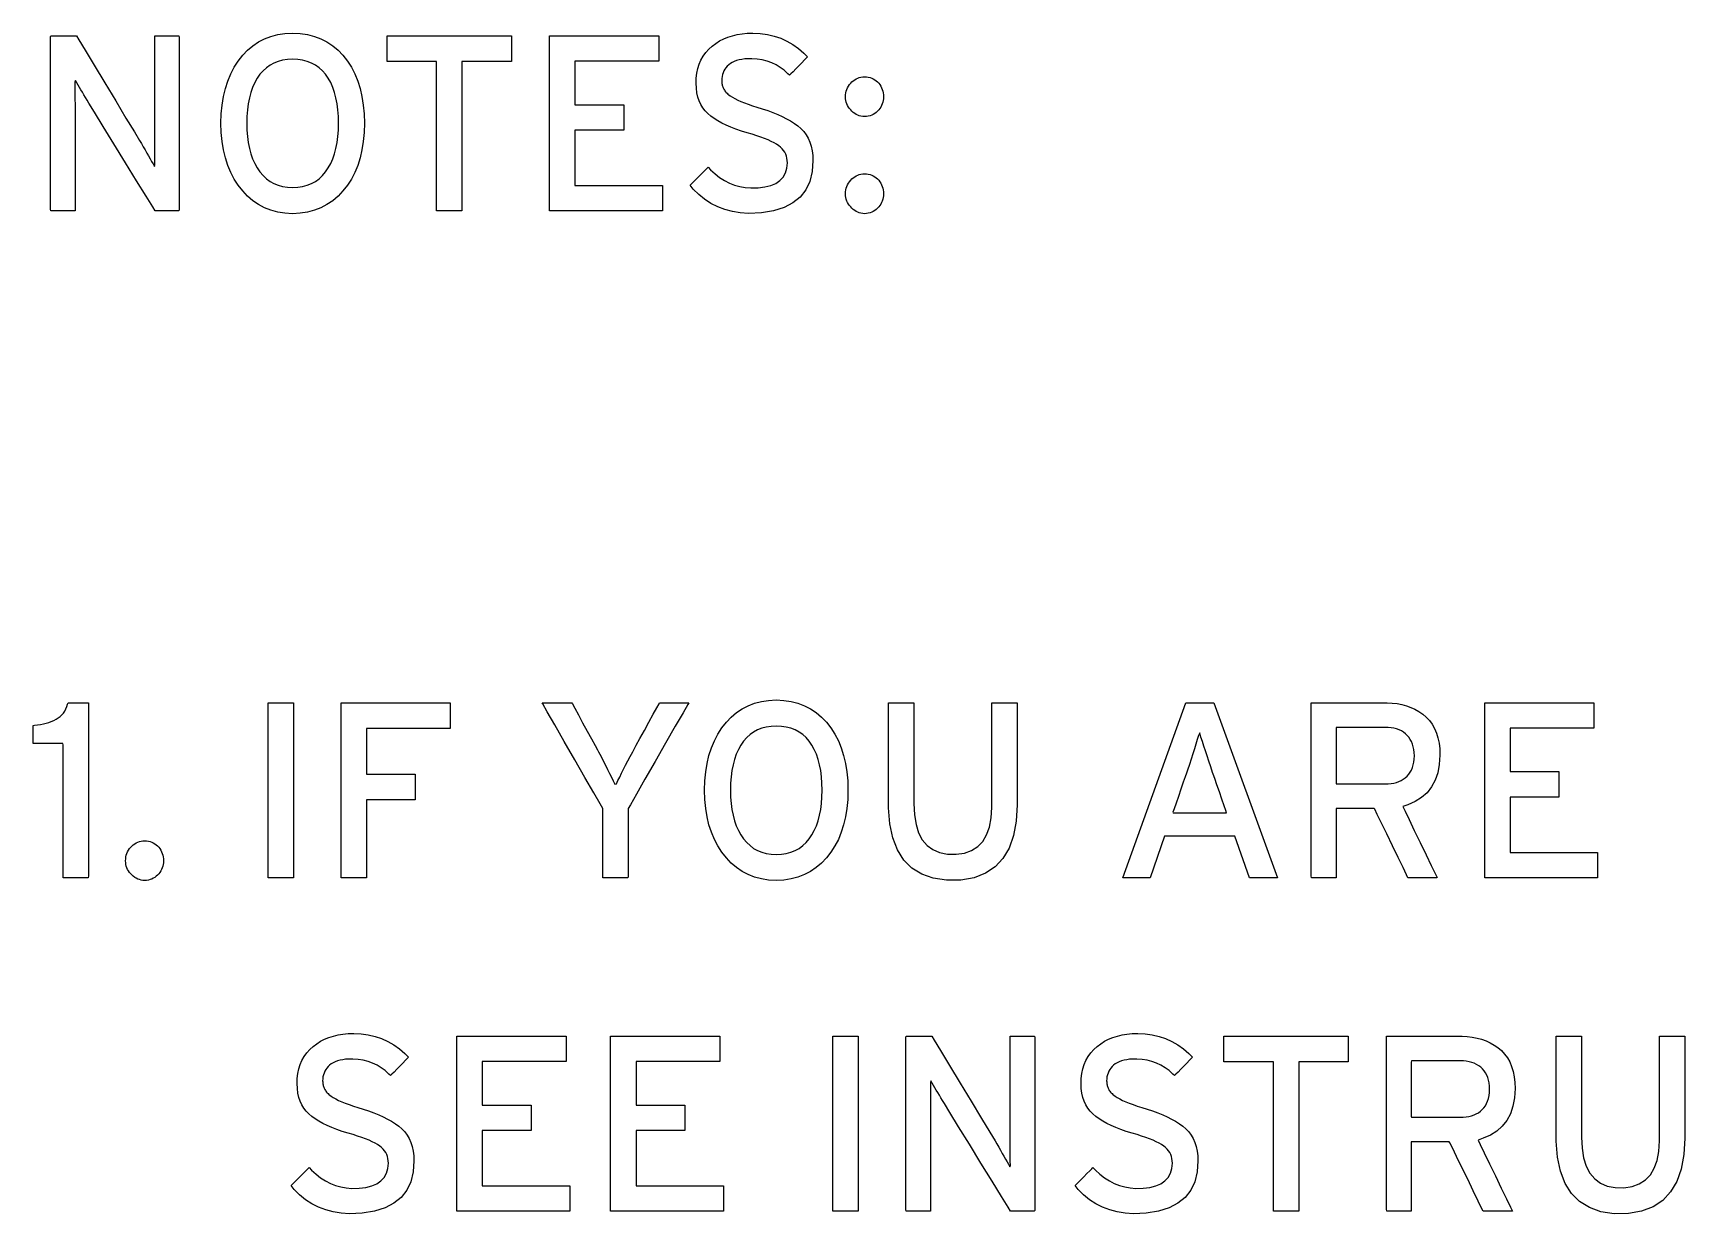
# Model space of a CAD drawing. Extents: x 1 to 47.7, y 0.2 to 33.4.
# Drawn here: x 1.007 to 3.485, y 24.892 to 26.662 of the extents above; entities that cross this region are included whole.
import ezdxf

# ---------------------------------------------------------------- set-up
doc = ezdxf.new("R2010")
doc.units = 0
doc.header["$MEASUREMENT"] = 0
doc.layers.add('6_0____DWG', color=7, linetype='CONTINUOUS')

msp = doc.modelspace()

# ---------------------------------------------------------------- linework, layer by layer
at = {"layer": '6_0____DWG'}
for points in [[(1.1901, 26.3958), (1.1864, 26.4018), (1.1765, 26.4179), (1.1623, 26.4409), (1.1456, 26.468), (1.1283, 26.4962), (1.1121, 26.5225), (1.099, 26.5438), (1.0907, 26.5573), (1.088, 26.5616), (1.0856, 26.5657), (1.0832, 26.5697), (1.0809, 26.5736), (1.0786, 26.5774), (1.0765, 26.581), (1.0744, 26.5845), (1.0724, 26.588), (1.0705, 26.5913), (1.0697, 26.5891), (1.0698, 26.5828), (1.0698, 26.5763), (1.0698, 26.5696), (1.0698, 26.5627), (1.0699, 26.5556), (1.07, 26.5482), (1.07, 26.5407), (1.0701, 26.533), (1.0701, 26.5282), (1.0701, 26.516), (1.0701, 26.4976), (1.0701, 26.4755), (1.0701, 26.4522), (1.0701, 26.4301), (1.0701, 26.4117), (1.0701, 26.3995), (1.0701, 26.3958), (1.0684, 26.3958), (1.0645, 26.3958), (1.0592, 26.3958), (1.053, 26.3958), (1.0467, 26.3958), (1.0409, 26.3958), (1.0363, 26.3958), (1.0336, 26.3958), (1.0332, 26.3977), (1.0332, 26.4147), (1.0332, 26.4456), (1.0332, 26.4857), (1.0332, 26.5303), (1.0332, 26.5744), (1.0332, 26.6135), (1.0332, 26.6428), (1.0332, 26.6574), (1.0339, 26.6582), (1.0371, 26.6582), (1.0421, 26.6582), (1.0483, 26.6582), (1.055, 26.6582), (1.0614, 26.6582), (1.0668, 26.6582), (1.0706, 26.6582), (1.072, 26.6582), (1.0755, 26.6524), (1.0849, 26.6368), (1.0985, 26.6143), (1.1144, 26.588), (1.1309, 26.5606), (1.1463, 26.535), (1.1589, 26.5142), (1.1668, 26.5011), (1.1694, 26.4966), (1.1723, 26.4918), (1.175, 26.4871), (1.1776, 26.4825), (1.1801, 26.4782), (1.1825, 26.474), (1.1847, 26.4699), (1.1869, 26.4661), (1.1889, 26.4624), (1.1897, 26.4645), (1.1896, 26.471), (1.1895, 26.4777), (1.1895, 26.4846), (1.1894, 26.4916), (1.1894, 26.4989), (1.1894, 26.5063), (1.1894, 26.5139), (1.1894, 26.5217), (1.1894, 26.5265), (1.1894, 26.5386), (1.1894, 26.5569), (1.1894, 26.5789), (1.1894, 26.6021), (1.1894, 26.6241), (1.1894, 26.6424), (1.1894, 26.6546), (1.1894, 26.6582), (1.1911, 26.6582), (1.195, 26.6582), (1.2003, 26.6582), (1.2065, 26.6582), (1.2128, 26.6582), (1.2185, 26.6582), (1.2231, 26.6582), (1.2258, 26.6582), (1.2263, 26.6564), (1.2263, 26.6394), (1.2263, 26.6084), (1.2263, 26.5683), (1.2263, 26.5238), (1.2263, 26.4796), (1.2263, 26.4405), (1.2263, 26.4113), (1.2263, 26.3967), (1.2256, 26.3958), (1.2226, 26.3958), (1.2179, 26.3958), (1.2122, 26.3958), (1.206, 26.3958), (1.2, 26.3958), (1.1949, 26.3958), (1.1914, 26.3958)], [(1.5041, 26.5271), (1.5036, 26.5132), (1.5024, 26.4999), (1.5003, 26.4872), (1.4975, 26.4753), (1.494, 26.464), (1.4896, 26.4534), (1.4845, 26.4435), (1.4786, 26.4343), (1.4719, 26.4256), (1.4645, 26.4178), (1.4565, 26.4111), (1.4479, 26.4053), (1.4388, 26.4006), (1.429, 26.3968), (1.4187, 26.3941), (1.4078, 26.3923), (1.3962, 26.3916), (1.3848, 26.3923), (1.374, 26.3941), (1.3638, 26.3968), (1.3541, 26.4006), (1.3451, 26.4053), (1.3367, 26.4111), (1.3288, 26.4178), (1.3216, 26.4256), (1.3149, 26.4343), (1.3088, 26.4435), (1.3036, 26.4534), (1.2991, 26.464), (1.2955, 26.4753), (1.2926, 26.4872), (1.2905, 26.4999), (1.2893, 26.5132), (1.2888, 26.5271), (1.2893, 26.5411), (1.2905, 26.5544), (1.2926, 26.5671), (1.2955, 26.5791), (1.2991, 26.5904), (1.3036, 26.6011), (1.3088, 26.6111), (1.3149, 26.6205), (1.3216, 26.6291), (1.3288, 26.6368), (1.3367, 26.6434), (1.3451, 26.6491), (1.3541, 26.6538), (1.3638, 26.6574), (1.374, 26.6601), (1.3848, 26.6618), (1.3962, 26.6624), (1.4078, 26.6618), (1.4187, 26.6601), (1.429, 26.6574), (1.4388, 26.6538), (1.4479, 26.6491), (1.4565, 26.6434), (1.4645, 26.6368), (1.4719, 26.6291), (1.4786, 26.6205), (1.4845, 26.6111), (1.4896, 26.6011), (1.494, 26.5904), (1.4975, 26.5791), (1.5003, 26.5671), (1.5024, 26.5544), (1.5036, 26.5411)], [(2.177, 26.4712), (2.1759, 26.4546), (2.1724, 26.44), (2.1664, 26.4273), (2.1579, 26.4165), (2.147, 26.4077), (2.1336, 26.4007), (2.1178, 26.3958), (2.0995, 26.3927), (2.0804, 26.3917), (2.0679, 26.3927), (2.056, 26.3947), (2.0447, 26.3978), (2.034, 26.4019), (2.0239, 26.407), (2.0144, 26.4131), (2.0055, 26.4203), (1.9972, 26.4284), (1.9925, 26.4342), (1.9942, 26.4358), (1.9973, 26.4389), (2.0014, 26.443), (2.0059, 26.4475), (2.0105, 26.4521), (2.0146, 26.4562), (2.0178, 26.4593), (2.0195, 26.4611), (2.0234, 26.4574), (2.03, 26.4512), (2.0369, 26.4458), (2.0441, 26.4413), (2.0515, 26.4375), (2.0592, 26.4344), (2.0672, 26.4322), (2.0754, 26.4308), (2.0838, 26.4301), (2.0946, 26.4303), (2.1048, 26.4316), (2.1137, 26.4338), (2.1213, 26.437), (2.1274, 26.4412), (2.1323, 26.4464), (2.1357, 26.4526), (2.1378, 26.4598), (2.1386, 26.468), (2.1384, 26.4715), (2.138, 26.4748), (2.1372, 26.4778), (2.1361, 26.4808), (2.1346, 26.4836), (2.1329, 26.4862), (2.1308, 26.4888), (2.1284, 26.4912), (2.1257, 26.4934), (2.1224, 26.4956), (2.1186, 26.4979), (2.1144, 26.5), (2.1096, 26.5022), (2.1044, 26.5043), (2.0987, 26.5065), (2.0925, 26.5085), (2.0858, 26.5106), (2.0781, 26.5128), (2.0695, 26.5155), (2.0614, 26.5183), (2.0538, 26.5212), (2.0467, 26.5243), (2.0402, 26.5275), (2.0341, 26.5308), (2.0286, 26.5343), (2.0237, 26.5379), (2.0192, 26.5416), (2.0152, 26.5456), (2.0117, 26.5502), (2.0088, 26.5552), (2.0063, 26.5606), (2.0044, 26.5665), (2.0029, 26.5729), (2.002, 26.5798), (2.0016, 26.5871), (2.0018, 26.5948), (2.0026, 26.6022), (2.0041, 26.6091), (2.0062, 26.6157), (2.0088, 26.6219), (2.0121, 26.6278), (2.0161, 26.6332), (2.0206, 26.6383), (2.0257, 26.6429), (2.0312, 26.647), (2.0369, 26.6506), (2.043, 26.6537), (2.0494, 26.6563), (2.0561, 26.6585), (2.0631, 26.6602), (2.0705, 26.6614), (2.0782, 26.6622), (2.0866, 26.6624), (2.0977, 26.6618), (2.1085, 26.6603), (2.1187, 26.6579), (2.1285, 26.6546), (2.1379, 26.6503), (2.1468, 26.6452), (2.1552, 26.6392), (2.1632, 26.6323), (2.1686, 26.6267), (2.1671, 26.6252), (2.1642, 26.6221), (2.1602, 26.618), (2.1557, 26.6134), (2.1512, 26.6087), (2.1471, 26.6044), (2.1438, 26.6011), (2.142, 26.5991), (2.1392, 26.6015), (2.1336, 26.6066), (2.1278, 26.611), (2.1215, 26.6148), (2.115, 26.6179), (2.108, 26.6204), (2.1008, 26.6222), (2.0931, 26.6234), (2.0852, 26.624), (2.0791, 26.6239), (2.0745, 26.6236), (2.0701, 26.623), (2.0661, 26.6222), (2.0623, 26.6212), (2.0589, 26.62), (2.0558, 26.6185), (2.053, 26.6168), (2.0505, 26.6149), (2.0483, 26.6128), (2.0463, 26.6105), (2.0446, 26.6081), (2.0432, 26.6056), (2.0421, 26.6029), (2.0412, 26.6002), (2.0405, 26.5973), (2.0401, 26.5943), (2.04, 26.5913), (2.0401, 26.5897), (2.0402, 26.5883), (2.0403, 26.5869), (2.0405, 26.5855), (2.0408, 26.5842), (2.0412, 26.5829), (2.0416, 26.5817), (2.0421, 26.5805), (2.0426, 26.5793), (2.0433, 26.5781), (2.044, 26.5768), (2.0449, 26.5756), (2.0458, 26.5744), (2.0469, 26.5732), (2.0481, 26.5721), (2.0493, 26.5709), (2.0507, 26.5698), (2.0528, 26.5683), (2.056, 26.5662), (2.0597, 26.5641), (2.064, 26.562), (2.0687, 26.5599), (2.074, 26.5578), (2.0797, 26.5556), (2.086, 26.5535), (2.0928, 26.5513), (2.1008, 26.5488), (2.109, 26.5462), (2.1168, 26.5434), (2.1241, 26.5404), (2.131, 26.5373), (2.1374, 26.534), (2.1435, 26.5306), (2.1491, 26.527), (2.1542, 26.5233), (2.1589, 26.5193), (2.1631, 26.5149), (2.1667, 26.51), (2.1698, 26.5046), (2.1723, 26.4989), (2.1743, 26.4926), (2.1757, 26.4859), (2.1766, 26.4788)], [(1.4653, 26.5271), (1.4651, 26.5374), (1.4643, 26.5472), (1.4631, 26.5565), (1.4614, 26.5652), (1.4593, 26.5733), (1.4566, 26.581), (1.4535, 26.5881), (1.4499, 26.5947), (1.4458, 26.6006), (1.4412, 26.6059), (1.4361, 26.6104), (1.4306, 26.6143), (1.4247, 26.6174), (1.4182, 26.6199), (1.4114, 26.6217), (1.404, 26.6228), (1.3962, 26.6233), (1.3886, 26.6228), (1.3814, 26.6217), (1.3747, 26.6199), (1.3683, 26.6174), (1.3625, 26.6143), (1.357, 26.6104), (1.352, 26.6059), (1.3474, 26.6006), (1.3433, 26.5947), (1.3396, 26.5881), (1.3364, 26.581), (1.3337, 26.5733), (1.3315, 26.5652), (1.3298, 26.5565), (1.3285, 26.5472), (1.3278, 26.5374), (1.3276, 26.5271), (1.3278, 26.5169), (1.3285, 26.5073), (1.3298, 26.4981), (1.3315, 26.4895), (1.3337, 26.4814), (1.3364, 26.4738), (1.3396, 26.4668), (1.3433, 26.4603), (1.3474, 26.4542), (1.352, 26.4487), (1.357, 26.444), (1.3625, 26.4399), (1.3683, 26.4366), (1.3747, 26.4341), (1.3814, 26.4322), (1.3886, 26.4312), (1.3962, 26.4308), (1.404, 26.4312), (1.4114, 26.4322), (1.4182, 26.4341), (1.4247, 26.4366), (1.4306, 26.4399), (1.4361, 26.444), (1.4412, 26.4487), (1.4458, 26.4542), (1.4499, 26.4603), (1.4535, 26.4668), (1.4566, 26.4738), (1.4593, 26.4814), (1.4614, 26.4895), (1.4631, 26.4981), (1.4643, 26.5073), (1.4651, 26.5169)], [(2.283, 26.5669), (2.2828, 26.564), (2.2824, 26.5612), (2.2818, 26.5586), (2.281, 26.5561), (2.28, 26.5537), (2.2787, 26.5514), (2.2773, 26.5492), (2.2756, 26.5472), (2.2738, 26.5452), (2.2718, 26.5433), (2.2697, 26.5417), (2.2674, 26.5403), (2.2651, 26.5392), (2.2626, 26.5383), (2.26, 26.5377), (2.2573, 26.5373), (2.2545, 26.5372), (2.2517, 26.5373), (2.249, 26.5377), (2.2465, 26.5383), (2.2441, 26.5392), (2.2418, 26.5403), (2.2396, 26.5417), (2.2375, 26.5433), (2.2355, 26.5452), (2.2336, 26.5472), (2.2318, 26.5492), (2.2302, 26.5514), (2.2289, 26.5537), (2.2278, 26.5561), (2.227, 26.5586), (2.2264, 26.5612), (2.226, 26.564), (2.2259, 26.5669), (2.226, 26.5698), (2.2264, 26.5726), (2.227, 26.5753), (2.2278, 26.5779), (2.2289, 26.5804), (2.2302, 26.5828), (2.2318, 26.5851), (2.2336, 26.5872), (2.2355, 26.5892), (2.2375, 26.5909), (2.2396, 26.5924), (2.2418, 26.5937), (2.2441, 26.5948), (2.2465, 26.5956), (2.249, 26.5963), (2.2517, 26.5967), (2.2545, 26.5969), (2.2573, 26.5967), (2.26, 26.5963), (2.2626, 26.5956), (2.2651, 26.5948), (2.2674, 26.5937), (2.2697, 26.5924), (2.2718, 26.5909), (2.2738, 26.5892), (2.2756, 26.5872), (2.2773, 26.5851), (2.2787, 26.5828), (2.28, 26.5804), (2.281, 26.5779), (2.2818, 26.5753), (2.2824, 26.5726), (2.2828, 26.5698)], [(2.283, 26.4213), (2.2828, 26.4184), (2.2824, 26.4157), (2.2818, 26.4131), (2.281, 26.4106), (2.28, 26.4082), (2.2787, 26.406), (2.2773, 26.4038), (2.2756, 26.4018), (2.2738, 26.3998), (2.2718, 26.398), (2.2697, 26.3964), (2.2674, 26.3951), (2.2651, 26.3939), (2.2626, 26.393), (2.26, 26.3923), (2.2573, 26.3919), (2.2545, 26.3916), (2.2517, 26.3919), (2.249, 26.3923), (2.2465, 26.393), (2.2441, 26.3939), (2.2418, 26.3951), (2.2396, 26.3964), (2.2375, 26.398), (2.2355, 26.3998), (2.2336, 26.4018), (2.2318, 26.4038), (2.2302, 26.406), (2.2289, 26.4082), (2.2278, 26.4106), (2.227, 26.4131), (2.2264, 26.4157), (2.226, 26.4184), (2.2259, 26.4213), (2.226, 26.4242), (2.2264, 26.4271), (2.227, 26.4298), (2.2278, 26.4324), (2.2289, 26.4349), (2.2302, 26.4373), (2.2318, 26.4395), (2.2336, 26.4417), (2.2355, 26.4436), (2.2375, 26.4454), (2.2396, 26.4469), (2.2418, 26.4481), (2.2441, 26.4492), (2.2465, 26.4501), (2.249, 26.4507), (2.2517, 26.4511), (2.2545, 26.4513), (2.2573, 26.4511), (2.26, 26.4507), (2.2626, 26.4501), (2.2651, 26.4492), (2.2674, 26.4481), (2.2697, 26.4469), (2.2718, 26.4454), (2.2738, 26.4436), (2.2756, 26.4417), (2.2773, 26.4395), (2.2787, 26.4373), (2.28, 26.4349), (2.281, 26.4324), (2.2818, 26.4298), (2.2824, 26.4271), (2.2828, 26.4242)], [(1.052, 25.3958), (1.052, 25.4035), (1.052, 25.424), (1.052, 25.4533), (1.052, 25.4876), (1.052, 25.5228), (1.052, 25.5551), (1.052, 25.5805), (1.052, 25.5951), (1.0516, 25.5971), (1.0483, 25.5971), (1.0426, 25.5971), (1.0354, 25.5971), (1.0275, 25.5971), (1.0198, 25.5971), (1.0133, 25.5971), (1.0087, 25.5971), (1.0069, 25.5971), (1.0069, 25.5981), (1.0069, 25.6009), (1.0069, 25.6048), (1.0069, 25.6094), (1.0069, 25.6142), (1.0069, 25.6185), (1.0069, 25.6219), (1.0069, 25.6239), (1.0093, 25.6244), (1.0138, 25.6249), (1.0182, 25.6256), (1.0225, 25.6265), (1.0266, 25.6275), (1.0305, 25.6287), (1.0343, 25.6302), (1.0379, 25.6317), (1.0414, 25.6335), (1.0445, 25.6354), (1.0475, 25.6376), (1.0501, 25.64), (1.0524, 25.6427), (1.0544, 25.6457), (1.0562, 25.6489), (1.0576, 25.6525), (1.0588, 25.6562), (1.0596, 25.6582), (1.0618, 25.6582), (1.0657, 25.6582), (1.0706, 25.6582), (1.076, 25.6582), (1.0813, 25.6582), (1.0858, 25.6582), (1.0889, 25.6582), (1.0901, 25.6582), (1.0901, 25.6482), (1.0901, 25.6215), (1.0901, 25.5832), (1.0901, 25.5386), (1.0901, 25.4927), (1.0901, 25.4506), (1.0901, 25.4175), (1.0901, 25.3985), (1.0897, 25.3958), (1.0869, 25.3958), (1.0821, 25.3958), (1.076, 25.3958), (1.0694, 25.3958), (1.0629, 25.3958), (1.0574, 25.3958), (1.0535, 25.3958)], [(1.8996, 25.4995), (1.8996, 25.4957), (1.8996, 25.4854), (1.8996, 25.4707), (1.8996, 25.4534), (1.8996, 25.4355), (1.8996, 25.4189), (1.8996, 25.4056), (1.8996, 25.3974), (1.8994, 25.3958), (1.897, 25.3958), (1.8926, 25.3958), (1.8868, 25.3958), (1.8803, 25.3958), (1.8738, 25.3958), (1.868, 25.3958), (1.8638, 25.3958), (1.8616, 25.3958), (1.8615, 25.3979), (1.8615, 25.4066), (1.8615, 25.4204), (1.8615, 25.4372), (1.8615, 25.4551), (1.8615, 25.4723), (1.8615, 25.4867), (1.8615, 25.4964), (1.8615, 25.4997), (1.8575, 25.5066), (1.8481, 25.523), (1.8349, 25.546), (1.8196, 25.5727), (1.8039, 25.6), (1.7895, 25.625), (1.7781, 25.6448), (1.7715, 25.6564), (1.7708, 25.6582), (1.7738, 25.6582), (1.7792, 25.6582), (1.7861, 25.6582), (1.7938, 25.6582), (1.8014, 25.6582), (1.808, 25.6582), (1.8128, 25.6582), (1.815, 25.6582), (1.8161, 25.6564), (1.8196, 25.65), (1.825, 25.6401), (1.8314, 25.6283), (1.8383, 25.6158), (1.8447, 25.6039), (1.8501, 25.5941), (1.8536, 25.5877), (1.8553, 25.5846), (1.859, 25.5776), (1.8624, 25.5709), (1.8658, 25.5645), (1.8689, 25.5583), (1.8719, 25.5523), (1.8747, 25.5467), (1.8773, 25.5412), (1.8798, 25.5361), (1.8821, 25.5364), (1.8844, 25.5415), (1.887, 25.5468), (1.8898, 25.5524), (1.8927, 25.5584), (1.8959, 25.5645), (1.8993, 25.571), (1.9028, 25.5778), (1.9066, 25.5848), (1.9081, 25.5877), (1.9119, 25.5946), (1.9174, 25.6047), (1.924, 25.6167), (1.9309, 25.6293), (1.9374, 25.641), (1.9426, 25.6507), (1.946, 25.6568), (1.9469, 25.6582), (1.9494, 25.6582), (1.9543, 25.6582), (1.9609, 25.6582), (1.9684, 25.6582), (1.9759, 25.6582), (1.9827, 25.6582), (1.9878, 25.6582), (1.9905, 25.6582), (1.9893, 25.6558), (1.9822, 25.6433), (1.9704, 25.6229), (1.9559, 25.5975), (1.9401, 25.5701), (1.9249, 25.5437), (1.912, 25.5211), (1.903, 25.5054)], [(2.2295, 25.5271), (2.2291, 25.5132), (2.2278, 25.4999), (2.2258, 25.4872), (2.223, 25.4753), (2.2194, 25.464), (2.2151, 25.4534), (2.2099, 25.4435), (2.204, 25.4343), (2.1973, 25.4256), (2.1899, 25.4178), (2.182, 25.4111), (2.1734, 25.4053), (2.1642, 25.4006), (2.1545, 25.3968), (2.1441, 25.3941), (2.1332, 25.3923), (2.1217, 25.3916), (2.1103, 25.3923), (2.0995, 25.3941), (2.0892, 25.3968), (2.0796, 25.4006), (2.0706, 25.4053), (2.0621, 25.4111), (2.0543, 25.4178), (2.0471, 25.4256), (2.0404, 25.4343), (2.0343, 25.4435), (2.0291, 25.4534), (2.0246, 25.464), (2.0209, 25.4753), (2.0181, 25.4872), (2.016, 25.4999), (2.0147, 25.5132), (2.0142, 25.5271), (2.0147, 25.5411), (2.016, 25.5544), (2.0181, 25.5671), (2.0209, 25.5791), (2.0246, 25.5904), (2.0291, 25.6011), (2.0343, 25.6111), (2.0404, 25.6205), (2.0471, 25.6291), (2.0543, 25.6368), (2.0621, 25.6434), (2.0706, 25.6491), (2.0796, 25.6538), (2.0892, 25.6574), (2.0995, 25.6601), (2.1103, 25.6618), (2.1217, 25.6624), (2.1332, 25.6618), (2.1441, 25.6601), (2.1545, 25.6574), (2.1642, 25.6538), (2.1734, 25.6491), (2.182, 25.6434), (2.1899, 25.6368), (2.1973, 25.6291), (2.204, 25.6205), (2.2099, 25.6111), (2.2151, 25.6011), (2.2194, 25.5904), (2.223, 25.5791), (2.2258, 25.5671), (2.2278, 25.5544), (2.2291, 25.5411)], [(2.4835, 25.5052), (2.482, 25.4806), (2.4779, 25.459), (2.4712, 25.4404), (2.4619, 25.4248), (2.4501, 25.4121), (2.4356, 25.4025), (2.4186, 25.3959), (2.3989, 25.3923), (2.3772, 25.392), (2.3574, 25.3951), (2.3401, 25.4012), (2.3254, 25.4103), (2.3133, 25.4224), (2.3038, 25.4375), (2.2967, 25.4556), (2.2923, 25.4767), (2.2904, 25.5009), (2.2904, 25.5098), (2.2904, 25.5233), (2.2904, 25.5439), (2.2904, 25.5689), (2.2904, 25.5954), (2.2904, 25.6203), (2.2904, 25.641), (2.2904, 25.6545), (2.2904, 25.6582), (2.2924, 25.6582), (2.2966, 25.6582), (2.3022, 25.6582), (2.3087, 25.6582), (2.3153, 25.6582), (2.3212, 25.6582), (2.3257, 25.6582), (2.3282, 25.6582), (2.3284, 25.6561), (2.3284, 25.6445), (2.3284, 25.6251), (2.3284, 25.6009), (2.3284, 25.5747), (2.3284, 25.5494), (2.3284, 25.5278), (2.3284, 25.5127), (2.3284, 25.507), (2.3292, 25.4904), (2.3316, 25.4759), (2.3355, 25.4634), (2.341, 25.4529), (2.3481, 25.4444), (2.3567, 25.438), (2.3669, 25.4336), (2.3787, 25.4312), (2.392, 25.431), (2.4043, 25.4329), (2.415, 25.4367), (2.4241, 25.4426), (2.4316, 25.4503), (2.4375, 25.4601), (2.4417, 25.4718), (2.4444, 25.4855), (2.4454, 25.5011), (2.4455, 25.5082), (2.4455, 25.5219), (2.4455, 25.5427), (2.4455, 25.568), (2.4455, 25.5947), (2.4455, 25.6199), (2.4455, 25.6408), (2.4455, 25.6545), (2.4455, 25.6582), (2.4475, 25.6582), (2.4517, 25.6582), (2.4573, 25.6582), (2.4638, 25.6582), (2.4704, 25.6582), (2.4763, 25.6582), (2.4808, 25.6582), (2.4833, 25.6582), (2.4835, 25.6561), (2.4835, 25.6443), (2.4835, 25.6247), (2.4835, 25.6002), (2.4835, 25.5737), (2.4835, 25.5481), (2.4835, 25.5262), (2.4835, 25.5109)], [(3.1176, 25.5798), (3.1166, 25.5658), (3.1142, 25.5532), (3.1104, 25.542), (3.1051, 25.532), (3.0983, 25.5234), (3.0901, 25.516), (3.0805, 25.51), (3.0694, 25.5054), (3.0619, 25.5025), (3.0651, 25.4959), (3.0712, 25.4834), (3.0791, 25.4669), (3.088, 25.4486), (3.0968, 25.4304), (3.1046, 25.4142), (3.1105, 25.4021), (3.1134, 25.3961), (3.1126, 25.3958), (3.109, 25.3958), (3.1031, 25.3958), (3.096, 25.3958), (3.0884, 25.3958), (3.0812, 25.3958), (3.0751, 25.3958), (3.0709, 25.3958), (3.0695, 25.3959), (3.0674, 25.4004), (3.0621, 25.4111), (3.0548, 25.4262), (3.0464, 25.4437), (3.0377, 25.4615), (3.0298, 25.4779), (3.0235, 25.4909), (3.0198, 25.4985), (3.0188, 25.4997), (3.0149, 25.4997), (3.0079, 25.4997), (2.999, 25.4997), (2.9891, 25.4997), (2.9794, 25.4997), (2.9709, 25.4997), (2.9647, 25.4997), (2.9618, 25.4997), (2.9618, 25.4971), (2.9618, 25.4878), (2.9618, 25.4737), (2.9618, 25.4567), (2.9618, 25.4388), (2.9618, 25.4218), (2.9618, 25.4077), (2.9618, 25.3985), (2.9617, 25.3958), (2.9599, 25.3958), (2.9558, 25.3958), (2.9503, 25.3958), (2.944, 25.3958), (2.9376, 25.3958), (2.9318, 25.3958), (2.9273, 25.3958), (2.9248, 25.3958), (2.9245, 25.3988), (2.9245, 25.418), (2.9245, 25.4508), (2.9245, 25.4922), (2.9245, 25.5374), (2.9245, 25.5815), (2.9245, 25.6195), (2.9245, 25.6467), (2.9245, 25.6581), (2.9279, 25.6582), (2.9384, 25.6582), (2.9539, 25.6582), (2.9723, 25.6582), (2.9916, 25.6582), (3.0096, 25.6582), (3.0243, 25.6582), (3.0337, 25.6582), (3.0381, 25.6582), (3.0458, 25.6578), (3.0533, 25.6569), (3.0605, 25.6555), (3.0673, 25.6536), (3.0739, 25.6513), (3.0801, 25.6484), (3.0861, 25.645), (3.0917, 25.6411), (3.097, 25.6366), (3.1018, 25.6315), (3.1059, 25.6259), (3.1094, 25.6196), (3.1123, 25.6128), (3.1145, 25.6054), (3.1162, 25.5975), (3.1172, 25.5889)], [(2.1908, 25.5271), (2.1905, 25.5374), (2.1898, 25.5472), (2.1886, 25.5565), (2.1869, 25.5652), (2.1847, 25.5733), (2.1821, 25.581), (2.179, 25.5881), (2.1753, 25.5947), (2.1712, 25.6006), (2.1666, 25.6059), (2.1616, 25.6104), (2.1561, 25.6143), (2.1501, 25.6174), (2.1437, 25.6199), (2.1368, 25.6217), (2.1295, 25.6228), (2.1217, 25.6233), (2.1141, 25.6228), (2.1069, 25.6217), (2.1001, 25.6199), (2.0938, 25.6174), (2.0879, 25.6143), (2.0825, 25.6104), (2.0775, 25.6059), (2.0729, 25.6006), (2.0687, 25.5947), (2.0651, 25.5881), (2.0619, 25.581), (2.0592, 25.5733), (2.057, 25.5652), (2.0552, 25.5565), (2.054, 25.5472), (2.0533, 25.5374), (2.053, 25.5271), (2.0533, 25.5169), (2.054, 25.5073), (2.0552, 25.4981), (2.057, 25.4895), (2.0592, 25.4814), (2.0619, 25.4738), (2.0651, 25.4668), (2.0687, 25.4603), (2.0729, 25.4542), (2.0775, 25.4487), (2.0825, 25.444), (2.0879, 25.4399), (2.0938, 25.4366), (2.1001, 25.4341), (2.1069, 25.4322), (2.1141, 25.4312), (2.1217, 25.4308), (2.1295, 25.4312), (2.1368, 25.4322), (2.1437, 25.4341), (2.1501, 25.4366), (2.1561, 25.4399), (2.1616, 25.444), (2.1666, 25.4487), (2.1712, 25.4542), (2.1753, 25.4603), (2.179, 25.4668), (2.1821, 25.4738), (2.1847, 25.4814), (2.1869, 25.4895), (2.1886, 25.4981), (2.1898, 25.5073), (2.1905, 25.5169)], [(2.7765, 25.5537), (2.7736, 25.5623), (2.7708, 25.5706), (2.7681, 25.5785), (2.7657, 25.5861), (2.7633, 25.5933), (2.7611, 25.6002), (2.759, 25.6067), (2.7571, 25.6129), (2.7553, 25.6093), (2.7535, 25.603), (2.7514, 25.5962), (2.7492, 25.5891), (2.7468, 25.5816), (2.7443, 25.5738), (2.7416, 25.5655), (2.7387, 25.5569), (2.7372, 25.5524), (2.7354, 25.5473), (2.7325, 25.539), (2.729, 25.5287), (2.7252, 25.5178), (2.7216, 25.5075), (2.7187, 25.4992), (2.7169, 25.4941), (2.7172, 25.4932), (2.7229, 25.4932), (2.7334, 25.4932), (2.7468, 25.4932), (2.7615, 25.4932), (2.7757, 25.4932), (2.7876, 25.4932), (2.7954, 25.4932), (2.7975, 25.4933), (2.7963, 25.4967), (2.7938, 25.5039), (2.7904, 25.5137), (2.7866, 25.5246), (2.7829, 25.5353), (2.7796, 25.5446), (2.7774, 25.5512)], [(3.0792, 25.5787), (3.0789, 25.5835), (3.0784, 25.5881), (3.0775, 25.5923), (3.0764, 25.5963), (3.0749, 25.6), (3.0731, 25.6033), (3.071, 25.6064), (3.0686, 25.6091), (3.0659, 25.6117), (3.0629, 25.614), (3.0596, 25.6159), (3.0562, 25.6176), (3.0525, 25.6189), (3.0485, 25.62), (3.0443, 25.6207), (3.0399, 25.6211), (3.0358, 25.6213), (3.0322, 25.6213), (3.024, 25.6213), (3.0127, 25.6213), (2.9998, 25.6213), (2.9868, 25.6213), (2.9752, 25.6213), (2.9664, 25.6213), (2.962, 25.6213), (2.9618, 25.6195), (2.9618, 25.6122), (2.9618, 25.6006), (2.9618, 25.5864), (2.9618, 25.5714), (2.9618, 25.5573), (2.9618, 25.5457), (2.9618, 25.5383), (2.962, 25.5366), (2.9664, 25.5366), (2.9752, 25.5366), (2.9868, 25.5366), (2.9998, 25.5366), (3.0127, 25.5366), (3.024, 25.5366), (3.0322, 25.5366), (3.0358, 25.5366), (3.0398, 25.5367), (3.0442, 25.5371), (3.0483, 25.5378), (3.0522, 25.5388), (3.0559, 25.5401), (3.0593, 25.5417), (3.0625, 25.5435), (3.0655, 25.5457), (3.0683, 25.5482), (3.0708, 25.5509), (3.0729, 25.5539), (3.0748, 25.5573), (3.0763, 25.5609), (3.0775, 25.5649), (3.0784, 25.5692), (3.0789, 25.5738)], [(1.2029, 25.4213), (1.2027, 25.4184), (1.2023, 25.4157), (1.2017, 25.4131), (1.2009, 25.4106), (1.1998, 25.4082), (1.1986, 25.406), (1.1971, 25.4038), (1.1955, 25.4018), (1.1936, 25.3998), (1.1916, 25.398), (1.1895, 25.3964), (1.1873, 25.3951), (1.1849, 25.3939), (1.1825, 25.393), (1.1799, 25.3923), (1.1772, 25.3919), (1.1743, 25.3916), (1.1716, 25.3919), (1.1689, 25.3923), (1.1664, 25.393), (1.1639, 25.3939), (1.1616, 25.3951), (1.1594, 25.3964), (1.1573, 25.398), (1.1554, 25.3998), (1.1534, 25.4018), (1.1516, 25.4038), (1.1501, 25.406), (1.1488, 25.4082), (1.1477, 25.4106), (1.1468, 25.4131), (1.1462, 25.4157), (1.1459, 25.4184), (1.1458, 25.4213), (1.1459, 25.4242), (1.1462, 25.4271), (1.1468, 25.4298), (1.1477, 25.4324), (1.1488, 25.4349), (1.1501, 25.4373), (1.1516, 25.4395), (1.1534, 25.4417), (1.1554, 25.4436), (1.1573, 25.4454), (1.1594, 25.4469), (1.1616, 25.4481), (1.1639, 25.4492), (1.1664, 25.4501), (1.1689, 25.4507), (1.1716, 25.4511), (1.1743, 25.4513), (1.1772, 25.4511), (1.1799, 25.4507), (1.1825, 25.4501), (1.1849, 25.4492), (1.1873, 25.4481), (1.1895, 25.4469), (1.1916, 25.4454), (1.1936, 25.4436), (1.1955, 25.4417), (1.1971, 25.4395), (1.1986, 25.4373), (1.1998, 25.4349), (1.2009, 25.4324), (1.2017, 25.4298), (1.2023, 25.4271), (1.2027, 25.4242)], [(1.5784, 24.9712), (1.5773, 24.9546), (1.5738, 24.94), (1.5678, 24.9273), (1.5594, 24.9165), (1.5484, 24.9077), (1.5351, 24.9007), (1.5192, 24.8958), (1.5009, 24.8927), (1.4818, 24.8917), (1.4693, 24.8927), (1.4574, 24.8947), (1.4461, 24.8978), (1.4354, 24.9019), (1.4253, 24.907), (1.4158, 24.9131), (1.4069, 24.9203), (1.3987, 24.9284), (1.394, 24.9342), (1.3956, 24.9358), (1.3987, 24.9389), (1.4028, 24.943), (1.4074, 24.9475), (1.412, 24.9521), (1.4161, 24.9562), (1.4192, 24.9593), (1.421, 24.9611), (1.4248, 24.9574), (1.4315, 24.9512), (1.4384, 24.9458), (1.4455, 24.9413), (1.453, 24.9375), (1.4606, 24.9344), (1.4686, 24.9322), (1.4768, 24.9308), (1.4853, 24.9301), (1.496, 24.9303), (1.5063, 24.9316), (1.5152, 24.9338), (1.5227, 24.937), (1.5289, 24.9412), (1.5337, 24.9464), (1.5372, 24.9526), (1.5393, 24.9598), (1.54, 24.968), (1.5399, 24.9715), (1.5394, 24.9748), (1.5386, 24.9778), (1.5375, 24.9808), (1.5361, 24.9836), (1.5343, 24.9862), (1.5323, 24.9888), (1.5299, 24.9912), (1.5271, 24.9934), (1.5239, 24.9956), (1.5201, 24.9979), (1.5158, 25), (1.5111, 25.0022), (1.5058, 25.0043), (1.5001, 25.0065), (1.4939, 25.0085), (1.4872, 25.0106), (1.4795, 25.0128), (1.4709, 25.0155), (1.4628, 25.0183), (1.4552, 25.0212), (1.4481, 25.0243), (1.4416, 25.0275), (1.4356, 25.0308), (1.4301, 25.0343), (1.4251, 25.0379), (1.4206, 25.0416), (1.4166, 25.0456), (1.4131, 25.0502), (1.4102, 25.0552), (1.4077, 25.0606), (1.4058, 25.0665), (1.4044, 25.0729), (1.4035, 25.0798), (1.4031, 25.0871), (1.4032, 25.0948), (1.4041, 25.1022), (1.4055, 25.1091), (1.4076, 25.1157), (1.4103, 25.1219), (1.4136, 25.1278), (1.4175, 25.1332), (1.422, 25.1383), (1.4272, 25.1429), (1.4326, 25.147), (1.4383, 25.1506), (1.4444, 25.1537), (1.4508, 25.1563), (1.4575, 25.1585), (1.4646, 25.1602), (1.4719, 25.1614), (1.4797, 25.1622), (1.488, 25.1624), (1.4992, 25.1618), (1.5099, 25.1603), (1.5201, 25.1579), (1.5299, 25.1546), (1.5393, 25.1503), (1.5482, 25.1452), (1.5567, 25.1392), (1.5647, 25.1323), (1.57, 25.1267), (1.5685, 25.1252), (1.5656, 25.1221), (1.5616, 25.118), (1.5572, 25.1134), (1.5526, 25.1087), (1.5485, 25.1044), (1.5453, 25.1011), (1.5434, 25.0991), (1.5406, 25.1015), (1.5351, 25.1066), (1.5292, 25.111), (1.523, 25.1148), (1.5164, 25.1179), (1.5095, 25.1204), (1.5022, 25.1222), (1.4946, 25.1234), (1.4866, 25.124), (1.4806, 25.1239), (1.4759, 25.1236), (1.4715, 25.123), (1.4675, 25.1222), (1.4637, 25.1212), (1.4603, 25.12), (1.4572, 25.1185), (1.4544, 25.1168), (1.4519, 25.1149), (1.4497, 25.1128), (1.4477, 25.1105), (1.4461, 25.1081), (1.4446, 25.1056), (1.4435, 25.1029), (1.4426, 25.1002), (1.4419, 25.0973), (1.4416, 25.0943), (1.4414, 25.0913), (1.4415, 25.0897), (1.4416, 25.0883), (1.4417, 25.0869), (1.442, 25.0855), (1.4423, 25.0842), (1.4426, 25.0829), (1.443, 25.0817), (1.4435, 25.0805), (1.4441, 25.0793), (1.4447, 25.0781), (1.4455, 25.0768), (1.4463, 25.0756), (1.4473, 25.0744), (1.4483, 25.0732), (1.4495, 25.0721), (1.4508, 25.0709), (1.4521, 25.0698), (1.4542, 25.0683), (1.4574, 25.0662), (1.4611, 25.0641), (1.4654, 25.062), (1.4701, 25.0599), (1.4754, 25.0578), (1.4812, 25.0556), (1.4875, 25.0535), (1.4943, 25.0513), (1.5023, 25.0488), (1.5104, 25.0462), (1.5182, 25.0434), (1.5255, 25.0404), (1.5324, 25.0373), (1.5389, 25.034), (1.5449, 25.0306), (1.5505, 25.027), (1.5557, 25.0233), (1.5604, 25.0193), (1.5645, 25.0149), (1.5681, 25.01), (1.5712, 25.0046), (1.5737, 24.9989), (1.5757, 24.9926), (1.5772, 24.9859), (1.5781, 24.9788)], [(2.4734, 24.8958), (2.4697, 24.9018), (2.4599, 24.9179), (2.4457, 24.9409), (2.429, 24.968), (2.4117, 24.9962), (2.3955, 25.0225), (2.3824, 25.0438), (2.3741, 25.0573), (2.3714, 25.0616), (2.3689, 25.0657), (2.3666, 25.0697), (2.3643, 25.0736), (2.362, 25.0774), (2.3599, 25.081), (2.3578, 25.0845), (2.3558, 25.088), (2.3539, 25.0913), (2.3531, 25.0891), (2.3531, 25.0828), (2.3532, 25.0763), (2.3532, 25.0696), (2.3532, 25.0627), (2.3533, 25.0556), (2.3533, 25.0482), (2.3534, 25.0407), (2.3535, 25.033), (2.3535, 25.0282), (2.3535, 25.016), (2.3535, 24.9976), (2.3535, 24.9755), (2.3535, 24.9522), (2.3535, 24.9301), (2.3535, 24.9117), (2.3535, 24.8995), (2.3535, 24.8958), (2.3518, 24.8958), (2.3479, 24.8958), (2.3425, 24.8958), (2.3364, 24.8958), (2.3301, 24.8958), (2.3243, 24.8958), (2.3197, 24.8958), (2.317, 24.8958), (2.3165, 24.8977), (2.3165, 24.9147), (2.3165, 24.9456), (2.3165, 24.9857), (2.3165, 25.0303), (2.3165, 25.0744), (2.3165, 25.1135), (2.3165, 25.1428), (2.3165, 25.1574), (2.3173, 25.1582), (2.3205, 25.1582), (2.3255, 25.1582), (2.3317, 25.1582), (2.3383, 25.1582), (2.3447, 25.1582), (2.3502, 25.1582), (2.354, 25.1582), (2.3554, 25.1582), (2.3589, 25.1524), (2.3683, 25.1368), (2.3818, 25.1143), (2.3978, 25.088), (2.4143, 25.0606), (2.4297, 25.035), (2.4422, 25.0142), (2.4502, 25.0011), (2.4528, 24.9966), (2.4557, 24.9918), (2.4584, 24.9871), (2.461, 24.9825), (2.4635, 24.9782), (2.4659, 24.974), (2.4681, 24.9699), (2.4702, 24.9661), (2.4723, 24.9624), (2.4731, 24.9645), (2.473, 24.971), (2.4729, 24.9777), (2.4729, 24.9846), (2.4728, 24.9916), (2.4728, 24.9989), (2.4728, 25.0063), (2.4727, 25.0139), (2.4727, 25.0217), (2.4727, 25.0265), (2.4727, 25.0386), (2.4727, 25.0569), (2.4727, 25.0789), (2.4727, 25.1021), (2.4727, 25.1241), (2.4727, 25.1424), (2.4727, 25.1546), (2.4728, 25.1582), (2.4745, 25.1582), (2.4783, 25.1582), (2.4837, 25.1582), (2.4898, 25.1582), (2.4962, 25.1582), (2.5019, 25.1582), (2.5065, 25.1582), (2.5092, 25.1582), (2.5097, 25.1564), (2.5097, 25.1394), (2.5097, 25.1084), (2.5097, 25.0683), (2.5097, 25.0238), (2.5097, 24.9796), (2.5097, 24.9405), (2.5097, 24.9113), (2.5097, 24.8967), (2.509, 24.8958), (2.506, 24.8958), (2.5013, 24.8958), (2.4955, 24.8958), (2.4893, 24.8958), (2.4834, 24.8958), (2.4783, 24.8958), (2.4748, 24.8958)], [(2.7545, 24.9712), (2.7534, 24.9546), (2.7499, 24.94), (2.7439, 24.9273), (2.7354, 24.9165), (2.7245, 24.9077), (2.7111, 24.9007), (2.6953, 24.8958), (2.677, 24.8927), (2.6579, 24.8917), (2.6454, 24.8927), (2.6335, 24.8947), (2.6222, 24.8978), (2.6115, 24.9019), (2.6014, 24.907), (2.5919, 24.9131), (2.583, 24.9203), (2.5747, 24.9284), (2.5701, 24.9342), (2.5717, 24.9358), (2.5748, 24.9389), (2.5789, 24.943), (2.5835, 24.9475), (2.588, 24.9521), (2.5921, 24.9562), (2.5953, 24.9593), (2.597, 24.9611), (2.6009, 24.9574), (2.6075, 24.9512), (2.6145, 24.9458), (2.6216, 24.9413), (2.629, 24.9375), (2.6367, 24.9344), (2.6447, 24.9322), (2.6529, 24.9308), (2.6613, 24.9301), (2.6721, 24.9303), (2.6824, 24.9316), (2.6913, 24.9338), (2.6988, 24.937), (2.705, 24.9412), (2.7098, 24.9464), (2.7132, 24.9526), (2.7153, 24.9598), (2.7161, 24.968), (2.7159, 24.9715), (2.7155, 24.9748), (2.7147, 24.9778), (2.7136, 24.9808), (2.7122, 24.9836), (2.7104, 24.9862), (2.7083, 24.9888), (2.706, 24.9912), (2.7032, 24.9934), (2.6999, 24.9956), (2.6962, 24.9979), (2.6919, 25), (2.6872, 25.0022), (2.6819, 25.0043), (2.6762, 25.0065), (2.67, 25.0085), (2.6633, 25.0106), (2.6556, 25.0128), (2.647, 25.0155), (2.6389, 25.0183), (2.6313, 25.0212), (2.6242, 25.0243), (2.6177, 25.0275), (2.6117, 25.0308), (2.6062, 25.0343), (2.6012, 25.0379), (2.5967, 25.0416), (2.5927, 25.0456), (2.5892, 25.0502), (2.5863, 25.0552), (2.5838, 25.0606), (2.5819, 25.0665), (2.5805, 25.0729), (2.5795, 25.0798), (2.5791, 25.0871), (2.5793, 25.0948), (2.5802, 25.1022), (2.5816, 25.1091), (2.5837, 25.1157), (2.5864, 25.1219), (2.5897, 25.1278), (2.5936, 25.1332), (2.5981, 25.1383), (2.6032, 25.1429), (2.6087, 25.147), (2.6144, 25.1506), (2.6205, 25.1537), (2.6269, 25.1563), (2.6336, 25.1585), (2.6407, 25.1602), (2.648, 25.1614), (2.6557, 25.1622), (2.6641, 25.1624), (2.6753, 25.1618), (2.686, 25.1603), (2.6962, 25.1579), (2.706, 25.1546), (2.7154, 25.1503), (2.7243, 25.1452), (2.7327, 25.1392), (2.7407, 25.1323), (2.7461, 25.1267), (2.7446, 25.1252), (2.7417, 25.1221), (2.7377, 25.118), (2.7332, 25.1134), (2.7287, 25.1087), (2.7246, 25.1044), (2.7214, 25.1011), (2.7195, 25.0991), (2.7167, 25.1015), (2.7112, 25.1066), (2.7053, 25.111), (2.699, 25.1148), (2.6925, 25.1179), (2.6855, 25.1204), (2.6783, 25.1222), (2.6706, 25.1234), (2.6627, 25.124), (2.6567, 25.1239), (2.652, 25.1236), (2.6476, 25.123), (2.6436, 25.1222), (2.6398, 25.1212), (2.6364, 25.12), (2.6333, 25.1185), (2.6305, 25.1168), (2.628, 25.1149), (2.6258, 25.1128), (2.6238, 25.1105), (2.6222, 25.1081), (2.6207, 25.1056), (2.6196, 25.1029), (2.6187, 25.1002), (2.618, 25.0973), (2.6177, 25.0943), (2.6175, 25.0913), (2.6176, 25.0897), (2.6177, 25.0883), (2.6178, 25.0869), (2.6181, 25.0855), (2.6183, 25.0842), (2.6187, 25.0829), (2.6191, 25.0817), (2.6196, 25.0805), (2.6202, 25.0793), (2.6208, 25.0781), (2.6215, 25.0768), (2.6224, 25.0756), (2.6234, 25.0744), (2.6244, 25.0732), (2.6256, 25.0721), (2.6269, 25.0709), (2.6282, 25.0698), (2.6303, 25.0683), (2.6335, 25.0662), (2.6372, 25.0641), (2.6415, 25.062), (2.6462, 25.0599), (2.6515, 25.0578), (2.6573, 25.0556), (2.6635, 25.0535), (2.6703, 25.0513), (2.6783, 25.0488), (2.6865, 25.0462), (2.6943, 25.0434), (2.7016, 25.0404), (2.7085, 25.0373), (2.7149, 25.034), (2.721, 25.0306), (2.7266, 25.027), (2.7317, 25.0233), (2.7364, 25.0193), (2.7406, 25.0149), (2.7442, 25.01), (2.7473, 25.0046), (2.7498, 24.9989), (2.7518, 24.9926), (2.7532, 24.9859), (2.7541, 24.9788)], [(3.2304, 25.0798), (3.2294, 25.0658), (3.227, 25.0532), (3.2232, 25.042), (3.2179, 25.032), (3.2111, 25.0234), (3.2029, 25.016), (3.1933, 25.01), (3.1822, 25.0054), (3.1747, 25.0025), (3.1779, 24.9959), (3.1839, 24.9834), (3.1919, 24.9669), (3.2008, 24.9486), (3.2096, 24.9304), (3.2174, 24.9142), (3.2233, 24.9021), (3.2262, 24.8961), (3.2254, 24.8958), (3.2217, 24.8958), (3.2159, 24.8958), (3.2088, 24.8958), (3.2012, 24.8958), (3.194, 24.8958), (3.1878, 24.8958), (3.1837, 24.8958), (3.1823, 24.8959), (3.1801, 24.9004), (3.1749, 24.9111), (3.1676, 24.9262), (3.1592, 24.9437), (3.1505, 24.9615), (3.1425, 24.9779), (3.1363, 24.9909), (3.1326, 24.9985), (3.1315, 24.9997), (3.1277, 24.9997), (3.1207, 24.9997), (3.1118, 24.9997), (3.1019, 24.9997), (3.0922, 24.9997), (3.0837, 24.9997), (3.0775, 24.9997), (3.0746, 24.9997), (3.0746, 24.9971), (3.0746, 24.9878), (3.0746, 24.9737), (3.0746, 24.9567), (3.0746, 24.9388), (3.0746, 24.9218), (3.0746, 24.9077), (3.0746, 24.8985), (3.0745, 24.8958), (3.0727, 24.8958), (3.0686, 24.8958), (3.0631, 24.8958), (3.0568, 24.8958), (3.0504, 24.8958), (3.0446, 24.8958), (3.0401, 24.8958), (3.0376, 24.8958), (3.0373, 24.8988), (3.0373, 24.918), (3.0373, 24.9508), (3.0373, 24.9922), (3.0373, 25.0374), (3.0373, 25.0815), (3.0373, 25.1195), (3.0373, 25.1467), (3.0373, 25.1581), (3.0407, 25.1582), (3.0512, 25.1582), (3.0667, 25.1582), (3.0851, 25.1582), (3.1043, 25.1582), (3.1224, 25.1582), (3.1371, 25.1582), (3.1465, 25.1582), (3.1509, 25.1582), (3.1586, 25.1578), (3.1661, 25.1569), (3.1733, 25.1555), (3.1801, 25.1536), (3.1867, 25.1513), (3.1929, 25.1484), (3.1989, 25.145), (3.2045, 25.1411), (3.2098, 25.1366), (3.2146, 25.1315), (3.2187, 25.1259), (3.2222, 25.1196), (3.2251, 25.1128), (3.2273, 25.1054), (3.229, 25.0975), (3.23, 25.0889)], [(3.4851, 25.0052), (3.4836, 24.9806), (3.4795, 24.959), (3.4728, 24.9404), (3.4635, 24.9248), (3.4517, 24.9121), (3.4372, 24.9025), (3.4201, 24.8959), (3.4005, 24.8923), (3.3788, 24.892), (3.359, 24.8951), (3.3417, 24.9012), (3.327, 24.9103), (3.3149, 24.9224), (3.3053, 24.9375), (3.2983, 24.9556), (3.2939, 24.9767), (3.292, 25.0009), (3.292, 25.0098), (3.292, 25.0233), (3.292, 25.0439), (3.292, 25.0689), (3.292, 25.0954), (3.292, 25.1203), (3.292, 25.141), (3.292, 25.1545), (3.292, 25.1582), (3.294, 25.1582), (3.2981, 25.1582), (3.3038, 25.1582), (3.3103, 25.1582), (3.3169, 25.1582), (3.3228, 25.1582), (3.3273, 25.1582), (3.3298, 25.1582), (3.33, 25.1561), (3.33, 25.1445), (3.33, 25.1251), (3.33, 25.1009), (3.33, 25.0747), (3.33, 25.0494), (3.33, 25.0278), (3.33, 25.0127), (3.33, 25.007), (3.3308, 24.9904), (3.3331, 24.9759), (3.3371, 24.9634), (3.3426, 24.9529), (3.3497, 24.9444), (3.3583, 24.938), (3.3685, 24.9336), (3.3803, 24.9312), (3.3935, 24.931), (3.4059, 24.9329), (3.4166, 24.9367), (3.4257, 24.9426), (3.4332, 24.9503), (3.4391, 24.9601), (3.4433, 24.9718), (3.446, 24.9855), (3.447, 25.0011), (3.447, 25.0082), (3.447, 25.0219), (3.447, 25.0427), (3.447, 25.068), (3.447, 25.0947), (3.447, 25.1199), (3.447, 25.1408), (3.447, 25.1545), (3.4471, 25.1582), (3.4491, 25.1582), (3.4532, 25.1582), (3.4589, 25.1582), (3.4654, 25.1582), (3.4719, 25.1582), (3.4779, 25.1582), (3.4824, 25.1582), (3.4848, 25.1582), (3.4851, 25.1561), (3.4851, 25.1443), (3.4851, 25.1247), (3.4851, 25.1002), (3.4851, 25.0737), (3.4851, 25.0481), (3.4851, 25.0262), (3.4851, 25.0109)], [(3.192, 25.0787), (3.1917, 25.0835), (3.1912, 25.0881), (3.1903, 25.0923), (3.1892, 25.0963), (3.1877, 25.1), (3.1859, 25.1033), (3.1838, 25.1064), (3.1814, 25.1091), (3.1787, 25.1117), (3.1757, 25.114), (3.1724, 25.1159), (3.169, 25.1176), (3.1653, 25.1189), (3.1613, 25.12), (3.1571, 25.1207), (3.1527, 25.1211), (3.1486, 25.1213), (3.145, 25.1213), (3.1368, 25.1213), (3.1255, 25.1213), (3.1126, 25.1213), (3.0996, 25.1213), (3.088, 25.1213), (3.0792, 25.1213), (3.0748, 25.1213), (3.0746, 25.1195), (3.0746, 25.1122), (3.0746, 25.1006), (3.0746, 25.0864), (3.0746, 25.0714), (3.0746, 25.0573), (3.0746, 25.0457), (3.0746, 25.0383), (3.0748, 25.0366), (3.0792, 25.0366), (3.088, 25.0366), (3.0996, 25.0366), (3.1126, 25.0366), (3.1255, 25.0366), (3.1368, 25.0366), (3.145, 25.0366), (3.1486, 25.0366), (3.1526, 25.0367), (3.157, 25.0371), (3.1611, 25.0378), (3.165, 25.0388), (3.1687, 25.0401), (3.1721, 25.0417), (3.1753, 25.0435), (3.1783, 25.0457), (3.1811, 25.0482), (3.1836, 25.0509), (3.1857, 25.0539), (3.1876, 25.0573), (3.1891, 25.0609), (3.1903, 25.0649), (3.1912, 25.0692), (3.1917, 25.0738)]]:
    msp.add_lwpolyline(points, close=True, dxfattribs=at)
for points in [[(1.6504, 26.6198), (1.6504, 26.3958), (1.6123, 26.3958), (1.6123, 26.6198), (1.5382, 26.6198), (1.5382, 26.6582), (1.7246, 26.6582), (1.7246, 26.6198), (1.6504, 26.6198)], [(1.7819, 26.3958), (1.7819, 26.6582), (1.9456, 26.6582), (1.9456, 26.6202), (1.8199, 26.6202), (1.8199, 26.5549), (1.893, 26.5549), (1.893, 26.5169), (1.8199, 26.5169), (1.8199, 26.4339), (1.9511, 26.4339), (1.9511, 26.3958), (1.7819, 26.3958)], [(1.3595, 25.3958), (1.3595, 25.6582), (1.3975, 25.6582), (1.3975, 25.3958), (1.3595, 25.3958)], [(1.5072, 25.6198), (1.5072, 25.5509), (1.5802, 25.5509), (1.5802, 25.5125), (1.5072, 25.5125), (1.5072, 25.3958), (1.4691, 25.3958), (1.4691, 25.6582), (1.6329, 25.6582), (1.6329, 25.6198), (1.5072, 25.6198)], [(2.8316, 25.3958), (2.8096, 25.4581), (2.7045, 25.4581), (2.6827, 25.3958), (2.6419, 25.3958), (2.7364, 25.6582), (2.7781, 25.6582), (2.8737, 25.3958), (2.8316, 25.3958)], [(3.1847, 25.3958), (3.1847, 25.6582), (3.3484, 25.6582), (3.3484, 25.6202), (3.2227, 25.6202), (3.2227, 25.5549), (3.2957, 25.5549), (3.2957, 25.5169), (3.2227, 25.5169), (3.2227, 25.4339), (3.3539, 25.4339), (3.3539, 25.3958), (3.1847, 25.3958)], [(1.6429, 24.8958), (1.6429, 25.1582), (1.8067, 25.1582), (1.8067, 25.1202), (1.6809, 25.1202), (1.6809, 25.0549), (1.754, 25.0549), (1.754, 25.0169), (1.6809, 25.0169), (1.6809, 24.9339), (1.8122, 24.9339), (1.8122, 24.8958), (1.6429, 24.8958)], [(1.8734, 24.8958), (1.8734, 25.1582), (2.0372, 25.1582), (2.0372, 25.1202), (1.9115, 25.1202), (1.9115, 25.0549), (1.9845, 25.0549), (1.9845, 25.0169), (1.9115, 25.0169), (1.9115, 24.9339), (2.0427, 24.9339), (2.0427, 24.8958), (1.8734, 24.8958)], [(2.2069, 24.8958), (2.2069, 25.1582), (2.2449, 25.1582), (2.2449, 24.8958), (2.2069, 24.8958)], [(2.9057, 25.1198), (2.9057, 24.8958), (2.8677, 24.8958), (2.8677, 25.1198), (2.7935, 25.1198), (2.7935, 25.1582), (2.98, 25.1582), (2.98, 25.1198), (2.9057, 25.1198)]]:
    msp.add_lwpolyline(points, dxfattribs=at)

doc.saveas('drawing.dxf')
